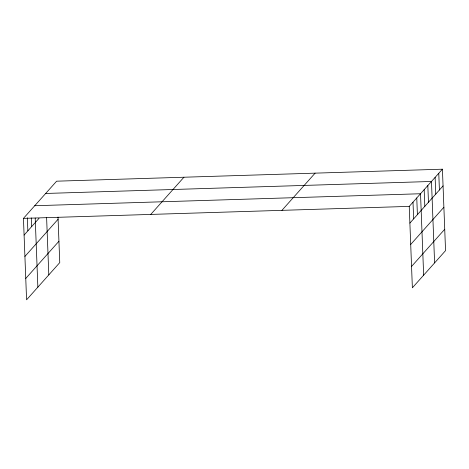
<?xml version="1.0" encoding="UTF-8"?>
<svg xmlns="http://www.w3.org/2000/svg" width="469" height="469" viewBox="0 0 469 469"><rect width="100%" height="100%" fill="white"/><g stroke="black" fill="none" stroke-linecap="round" stroke-linejoin="round"><path stroke-width="0.7" d="M58.009 217.112L59.756 262.611L26.581 299.808L23.45 218.378L56.626 181.186L442.419 169.192L445.55 250.622L412.374 287.814L409.244 206.389L442.419 169.192M24.089 235.08L39.021 218.343M24.91 256.437L58.092 219.246M25.76 278.445L58.936 241.254M150.76 214.421L183.942 177.229M281.933 210.347L315.109 173.149M409.883 223.086L443.064 185.894M410.703 244.443L443.885 207.251M411.553 266.451L444.729 229.259M45.681 193.463L431.474 181.468L434.599 262.892M34.729 205.733L420.523 193.744L423.654 275.168M23.45 218.378L409.244 206.389M438.773 173.284L439.412 189.986M435.121 177.376L435.765 194.072M427.822 185.56L428.467 202.256M424.175 189.652L424.814 206.348M416.765 197.959L417.404 214.655M413.001 202.174L413.646 218.871M46.595 217.282L48.805 274.887M35.204 218.079L37.86 287.163M31.276 217.938L31.611 226.65M27.349 217.798L27.853 230.865"/></g></svg>
